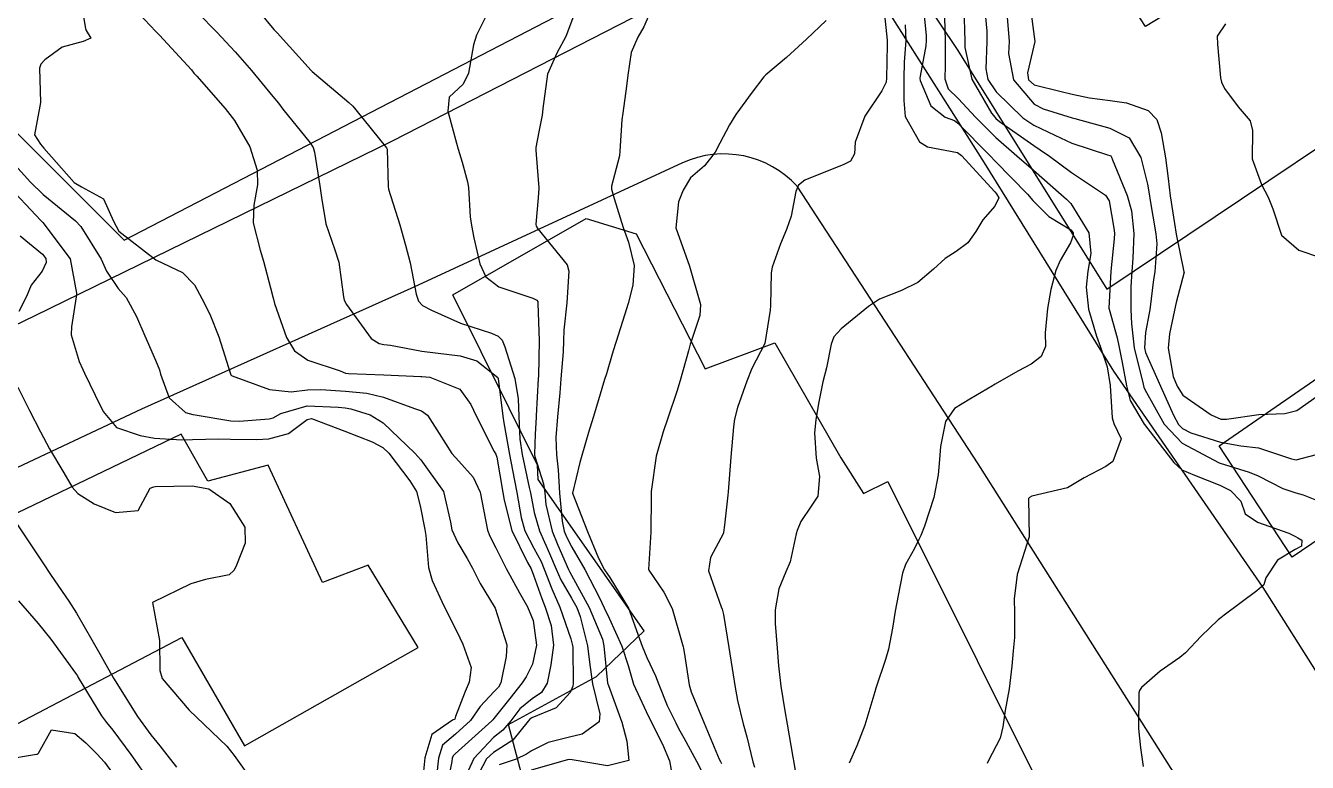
# Model space of a CAD drawing. Header units: metres. Extents: x 307586 to 320046, y 7427249 to 7434250.
# Drawn here: x 318970.4 to 319037.7, y 7428867.7 to 7428906.4 of the extents above; entities that cross this region are included whole.
import ezdxf

# ---------------------------------------------------------------- set-up
doc = ezdxf.new("R2010")
doc.units = ezdxf.units.M
doc.header["$MEASUREMENT"] = 0
for name, color, linetype in [('Curvas de Nivel 1m', 11, 'Continuous'), ('Curvas de Nivel 5m', 15, 'Continuous'), ('Edificações', 30, 'Continuous'), ('Vias Primárias', 230, 'Continuous')]:
    doc.layers.add(name, color=color, linetype=linetype)

msp = doc.modelspace()

# ---------------------------------------------------------------- linework, layer by layer
at = {"layer": 'Curvas de Nivel 1m', "flags": 128}
for points, elevation in [([(318975.452, 7428907.977), (318977.249, 7428906.072), (318977.43, 7428905.877), (318979.107, 7428904.044), (318979.244, 7428903.885), (318979.4, 7428903.715), (318980.889, 7428902.025), (318981.373, 7428901.387), (318982.179, 7428900.012), (318982.571, 7428898.778), (318982.592, 7428898.007), (318982.397, 7428896.935), (318982.363, 7428896.009), (318982.719, 7428894.578), (318982.89, 7428894.004), (318983.269, 7428892.588), (318983.392, 7428892.126), (318983.422, 7428891.998), (318983.48, 7428891.777), (318984.104, 7428889.987), (318984.529, 7428889.284), (318985.221, 7428888.789), (318986.932, 7428888.236), (318987.215, 7428888.121), (318987.358, 7428888.092), (318989.214, 7428888.033), (318991.168, 7428887.946), (318991.213, 7428887.942), (318991.642, 7428887.896), (318993.207, 7428887.272), (318993.795, 7428886.467), (318994.078, 7428885.867), (318995.024, 7428883.993), (318995.103, 7428883.851), (318995.124, 7428883.812), (318995.161, 7428883.692), (318995.482, 7428881.847), (318995.54, 7428881.443), (318995.941, 7428879.842), (318996.765, 7428878.164), (318996.955, 7428877.831), (318997.09, 7428877.496), (318997.528, 7428876.273), (318997.701, 7428875.821), (318998.02, 7428874.854), (318998.129, 7428873.814), (318997.995, 7428872.778), (318997.804, 7428871.818), (318997.511, 7428871.327), (318997.011, 7428871.003), (318996.367, 7428870.472), (318995.892, 7428869.841), (318995.477, 7428869.356), (318994.984, 7428868.968), (318993.945, 7428867.865), (318993.089, 7428866.003)], 791), ([(318981.937, 7428908.015), (318983.435, 7428906.176), (318983.523, 7428906.088), (318983.618, 7428905.997), (318985.404, 7428904.024), (318985.455, 7428903.969), (318987.387, 7428902.343), (318987.587, 7428902.149), (318987.754, 7428901.944), (318989.353, 7428899.958), (318989.381, 7428899.92), (318989.392, 7428899.88), (318989.443, 7428897.919), (318989.467, 7428897.783), (318990.057, 7428895.913), (318990.365, 7428894.842), (318990.598, 7428893.907), (318990.914, 7428892.256), (318991.04, 7428891.902), (318991.26, 7428891.675), (318991.734, 7428891.417), (318993.246, 7428890.734), (318994.879, 7428890.215), (318995.236, 7428890.063), (318995.434, 7428889.848), (318995.579, 7428889.496), (318996.112, 7428887.841), (318996.276, 7428886.766), (318996.312, 7428885.839), (318996.371, 7428884.642), (318996.486, 7428883.837), (318996.866, 7428882.113), (318996.922, 7428881.832), (318997.127, 7428880.79), (318997.4, 7428879.826), (318997.919, 7428878.636), (318998.273, 7428877.812), (318998.524, 7428877.245), (318999.078, 7428876.292), (318999.357, 7428875.797), (318999.542, 7428875.319), (318999.922, 7428873.791), (319000.043, 7428872.779), (319000.188, 7428871.788), (319000.565, 7428870.219), (319000.537, 7428869.785), (318999.64, 7428869.139), (318998.985, 7428868.989), (318997.862, 7428868.697), (318996.977, 7428868.273), (318996.711, 7428868.097), (318996.176, 7428867.838), (318995.286, 7428867.531)], 789), ([(318999.451, 7428907.578), (318998.787, 7428905.81), (318998.314, 7428904.922), (318997.821, 7428903.824), (318997.574, 7428902.016), (318997.56, 7428901.827), (318997.54, 7428901.669), (318997.367, 7428900.789), (318997.208, 7428899.979), (318997.208, 7428899.831), (318997.337, 7428898.263), (318997.369, 7428897.865), (318997.369, 7428897.829), (318997.328, 7428897.331), (318997.205, 7428895.94), (318997.23, 7428895.831), (318997.311, 7428895.693), (318998.861, 7428893.806), (318998.951, 7428893.476), (318998.835, 7428891.806), (318998.686, 7428890.364), (318998.667, 7428889.808), (318998.644, 7428889.226), (318998.524, 7428887.81), (318998.465, 7428887.071), (318998.355, 7428885.813), (318998.26, 7428884.73), (318998.287, 7428883.813), (318998.378, 7428883.034), (318998.455, 7428881.81), (318998.585, 7428880.344), (318998.703, 7428879.806), (318998.818, 7428879.513), (318999.105, 7428878.962), (318999.78, 7428877.793), (319000.548, 7428876.315), (319000.803, 7428875.783), (319001.065, 7428875.236), (319001.719, 7428873.773), (319002.053, 7428872.749), (319002.344, 7428871.767), (319003.001, 7428870.327), (319003.292, 7428869.756), (319003.856, 7428868.615), (319004.224, 7428867.737), (319004.51, 7428866.182)], 787), ([(319003.451, 7428907.6), (319002.887, 7428906.317), (319002.573, 7428905.769), (319002.225, 7428904.968), (319002.038, 7428903.774), (319001.981, 7428903.19), (319001.777, 7428901.776), (319001.731, 7428901.424), (319001.628, 7428899.777), (319001.597, 7428899.531), (319001.34, 7428898.526), (319001.183, 7428897.933), (319001.193, 7428897.781), (319001.328, 7428897.292), (319001.799, 7428895.775), (319002.071, 7428895.003), (319002.37, 7428893.769), (319002.306, 7428892.736), (319002.055, 7428891.772), (319001.865, 7428891.163), (319001.429, 7428889.778), (319001.384, 7428889.626), (319001.226, 7428889.115), (319000.914, 7428888.085), (319000.82, 7428887.784), (319000.443, 7428886.545), (319000.216, 7428885.79), (318999.976, 7428884.997), (318999.625, 7428883.795), (318999.529, 7428883.427), (318999.143, 7428881.8), (318999.927, 7428879.792), (319000.494, 7428878.391), (319000.82, 7428877.783), (319001.089, 7428877.371), (319002.072, 7428875.77), (319002.663, 7428874.15), (319002.794, 7428873.762), (319003.037, 7428873.179), (319003.489, 7428872.215), (319003.663, 7428871.75), (319004.103, 7428870.647), (319004.558, 7428869.737), (319004.707, 7428869.449), (319004.985, 7428868.943), (319005.652, 7428867.723), (319006.384, 7428866.29)], 786), ([(319015.453, 7428907.61), (319015.665, 7428905.608), (319015.67, 7428905.367), (319015.634, 7428903.608), (319015.609, 7428903.4), (319015.396, 7428902.944), (319014.504, 7428901.623), (319013.988, 7428900.25), (319013.957, 7428899.631), (319013.741, 7428899.25), (319013.354, 7428899.054), (319012.336, 7428898.663), (319011.342, 7428898.25), (319011.012, 7428897.989), (319010.876, 7428897.665), (319010.629, 7428896.358), (319010.383, 7428895.669), (319010.058, 7428894.916), (319009.62, 7428893.677), (319009.574, 7428893.383), (319009.541, 7428891.677), (319009.523, 7428891.415), (319009.243, 7428889.68), (319008.561, 7428888.352), (319008.29, 7428887.694), (319007.801, 7428886.303), (319007.65, 7428885.703), (319007.599, 7428885.292), (319007.461, 7428883.706), (319007.317, 7428881.88), (319007.303, 7428881.708), (319007.119, 7428880.128), (319007.077, 7428879.747), (319007.064, 7428879.71), (319006.393, 7428878.424), (319006.279, 7428877.718), (319006.949, 7428875.837), (319006.998, 7428875.711), (319007.069, 7428875.438), (319007.354, 7428873.705), (319007.585, 7428872.258), (319007.673, 7428871.7), (319007.804, 7428870.905), (319008.097, 7428869.693), (319008.298, 7428869.002), (319008.607, 7428867.685), (319008.693, 7428867.407)], 784), ([(319017.552, 7428907.589), (319017.71, 7428905.86), (319017.722, 7428905.586), (319017.706, 7428905.309), (319017.405, 7428903.717), (319017.386, 7428903.608), (319017.386, 7428903.59), (319017.402, 7428903.489), (319017.968, 7428902.16), (319018.723, 7428901.57), (319019.202, 7428901.383), (319019.38, 7428901.257), (319021.064, 7428899.543), (319021.358, 7428899.233), (319023.039, 7428897.523), (319023.33, 7428897.18), (319024.162, 7428896.348), (319025.314, 7428895.638), (319025.435, 7428895.489), (319025.448, 7428895.351), (319025.305, 7428894.962), (319024.756, 7428894.033), (319024.531, 7428893.501), (319024.278, 7428892.509), (319024.088, 7428891.508), (319023.978, 7428890.237), (319023.987, 7428889.509), (319023.754, 7428888.993), (319023.229, 7428888.592), (319022.539, 7428888.211), (319021.346, 7428887.539), (319021.265, 7428887.487), (319021.212, 7428887.447), (319020.006, 7428886.75), (319019.2, 7428886.263), (319018.734, 7428885.567), (319018.479, 7428884.265), (319018.423, 7428883.571), (319018.354, 7428882.771), (319018.125, 7428881.575), (319017.626, 7428880.081), (319017.431, 7428879.585), (319017.341, 7428879.366), (319017.112, 7428878.895), (319016.641, 7428878.054), (319016.476, 7428877.596), (319016.245, 7428876.435), (319016.089, 7428875.6), (319015.943, 7428874.717), (319015.735, 7428873.603), (319015.577, 7428873.065), (319015.092, 7428871.609), (319015.077, 7428871.555), (319015.021, 7428871.371), (319014.49, 7428869.615), (319014.084, 7428868.522), (319013.667, 7428867.623)], 782), ([(319020.772, 7428907.547), (319020.9, 7428906.084), (319020.909, 7428905.545), (319020.85, 7428904.107), (319020.963, 7428903.544), (319021.396, 7428902.896), (319022.794, 7428901.526), (319023.379, 7428901.144), (319024.487, 7428900.617), (319025.37, 7428900.205), (319027.254, 7428899.582), (319027.364, 7428899.556), (319027.42, 7428899.526), (319027.454, 7428899.469), (319027.51, 7428899.319), (319028.289, 7428897.456), (319028.508, 7428896.635), (319028.626, 7428895.45), (319028.586, 7428894.159), (319028.524, 7428893.451), (319028.466, 7428892.643), (319028.471, 7428891.452), (319028.513, 7428890.709), (319028.646, 7428889.449), (319029.117, 7428887.539), (319029.142, 7428887.441), (319029.154, 7428887.383), (319029.211, 7428887.259), (319030.224, 7428885.43), (319031.178, 7428884.432), (319033.113, 7428883.401), (319033.163, 7428883.382), (319034.694, 7428882.913), (319035.156, 7428882.711), (319036.454, 7428882.053), (319037.148, 7428881.821), (319037.527, 7428881.725), (319038.489, 7428881.33)], 779), ([(319023.165, 7428907.523), (319023.42, 7428905.533), (319023.043, 7428903.889), (319023.102, 7428903.523), (319023.4, 7428903.26), (319024.809, 7428902.911), (319025.396, 7428902.777), (319026.301, 7428902.574), (319027.393, 7428902.438), (319028.253, 7428902.319), (319029.388, 7428901.913), (319029.842, 7428901.435), (319030.075, 7428900.734), (319030.298, 7428899.431), (319030.428, 7428898.348), (319030.537, 7428897.428), (319030.764, 7428895.98), (319030.862, 7428895.425), (319031.263, 7428893.44), (319031.269, 7428893.42), (319030.86, 7428891.831), (319030.767, 7428891.425), (319030.5, 7428890.177), (319030.44, 7428889.428), (319030.7, 7428887.946), (319030.899, 7428887.423), (319031.208, 7428886.95), (319032.686, 7428885.917), (319033.196, 7428885.696), (319033.505, 7428885.704), (319035.199, 7428885.946), (319036.57, 7428885.986), (319037.201, 7428886.144), (319038.863, 7428887.325)], 777), ([(318973.44, 7428906.833), (318973.54, 7428906.225), (318973.582, 7428906.118), (318973.82, 7428905.722), (318973.424, 7428905.532), (318972.312, 7428905.239), (318971.409, 7428904.576), (318971.199, 7428904.349), (318971.123, 7428904.143), (318971.187, 7428902.34), (318971.151, 7428902.142), (318970.874, 7428900.631), (318971.182, 7428900.142), (318971.351, 7428899.927), (318972.952, 7428898.124), (318973.331, 7428897.912), (318974.493, 7428897.271), (318975.02, 7428896.094), (318975.305, 7428895.566), (318977.239, 7428894.07), (318977.283, 7428894.048), (318978.637, 7428893.41), (318979.27, 7428892.747), (318979.664, 7428892.036), (318980.076, 7428891.207), (318980.56, 7428890.027), (318981.16, 7428888.074), (318981.183, 7428888.02), (318981.213, 7428887.993), (318981.257, 7428887.975), (318983.206, 7428887.262), (318984.354, 7428887.133), (318985.206, 7428887.239), (318985.907, 7428887.261), (318987.205, 7428887.162), (318988.336, 7428887.065), (318989.202, 7428886.851), (318990.839, 7428886.262), (318991.195, 7428886.131), (318991.523, 7428885.897), (318992.128, 7428884.941), (318992.802, 7428883.884), (318993.159, 7428883.485), (318993.924, 7428882.642), (318994.287, 7428881.863), (318994.57, 7428880.41), (318994.664, 7428879.857), (318994.796, 7428879.541), (318995.104, 7428878.942), (318995.641, 7428877.845), (318996.348, 7428876.569), (318996.766, 7428875.833), (318997.062, 7428875.125), (318997.248, 7428873.827), (318997.033, 7428872.826), (318996.702, 7428872.157), (318996.493, 7428871.835), (318995.834, 7428871.019), (318994.995, 7428869.964), (318994.945, 7428869.899), (318994.903, 7428869.851), (318992.975, 7428868.117), (318992.857, 7428867.999), (318992.82, 7428867.882), (318992.796, 7428867.706), (318992.431, 7428865.878)], 792), ([(318994.721, 7428907.136), (318994.091, 7428905.87), (318993.925, 7428905.373), (318993.676, 7428903.876), (318993.397, 7428903.301), (318992.66, 7428902.618), (318992.593, 7428901.888), (318993.037, 7428900.204), (318993.133, 7428899.882), (318993.346, 7428899.193), (318993.624, 7428898.164), (318993.662, 7428897.875), (318993.765, 7428896.321), (318993.827, 7428895.872), (318993.958, 7428895.216), (318994.258, 7428893.865), (318994.585, 7428893.169), (318995.271, 7428892.655), (318997.052, 7428892.045), (318997.264, 7428891.946), (318997.318, 7428891.884), (318997.322, 7428891.829), (318997.322, 7428891.77), (318997.386, 7428889.828), (318997.342, 7428887.956), (318997.334, 7428887.828), (318997.227, 7428885.864), (318997.227, 7428885.829), (318997.223, 7428885.799), (318997.179, 7428884.901), (318997.132, 7428883.862), (318997.138, 7428883.83), (318997.162, 7428883.736), (318997.616, 7428882.291), (318997.679, 7428881.822), (318997.741, 7428881.213), (318998.074, 7428879.816), (318998.365, 7428879.071), (318998.93, 7428877.802), (318998.983, 7428877.693), (318999.09, 7428877.499), (319000.015, 7428875.791), (319000.703, 7428874.129), (319000.785, 7428873.783), (319000.983, 7428871.821), (319000.991, 7428871.78), (319001.022, 7428871.699), (319001.725, 7428869.773), (319001.994, 7428868.78), (319002.103, 7428867.763), (319000.97, 7428867.483), (318999.109, 7428867.799), (318998.973, 7428867.82), (318998.864, 7428867.802), (318996.967, 7428867.251)], 788), ([(319018.675, 7428906.801), (319018.722, 7428905.571), (319018.713, 7428904.271), (319018.695, 7428903.571), (319018.88, 7428903.05), (319019.393, 7428902.544), (319020.337, 7428901.55), (319021.372, 7428900.492), (319022.477, 7428899.529), (319023.352, 7428898.781), (319024.811, 7428897.498), (319025.096, 7428897.259), (319025.328, 7428897.02), (319026.261, 7428895.481), (319026.378, 7428894.398), (319026.209, 7428893.481), (319026.123, 7428892.633), (319026.24, 7428891.48), (319026.664, 7428890.06), (319026.883, 7428889.474), (319027.228, 7428888.443), (319027.388, 7428887.467), (319027.498, 7428885.767), (319027.582, 7428885.464), (319027.972, 7428884.667), (319027.533, 7428883.464), (319027.16, 7428883.202), (319026.027, 7428882.609), (319025.149, 7428882.091), (319023.271, 7428881.645), (319023.144, 7428881.579), (319023.111, 7428881.552), (319023.1, 7428881.52), (319023.123, 7428879.52), (319022.648, 7428877.976), (319022.508, 7428877.526), (319022.346, 7428876.262), (319022.368, 7428875.527), (319022.354, 7428874.226), (319022.291, 7428873.528), (319022.216, 7428872.709), (319022.081, 7428871.524), (319021.871, 7428870.386), (319021.74, 7428869.529), (319021.6, 7428868.925), (319020.976, 7428867.718), (319020.92, 7428867.594)], 781), ([(319021.951, 7428907.031), (319022.075, 7428905.534), (319022.042, 7428904.916), (319022.305, 7428903.531), (319023.39, 7428902.253), (319023.87, 7428901.995), (319025.383, 7428901.533), (319025.532, 7428901.489), (319027.378, 7428900.994), (319028.393, 7428900.474), (319029.007, 7428899.445), (319029.342, 7428898.05), (319029.452, 7428897.439), (319029.475, 7428897.295), (319029.787, 7428895.435), (319029.835, 7428894.905), (319029.729, 7428893.436), (319029.672, 7428893.043), (319029.463, 7428891.438), (319029.434, 7428891.265), (319029.251, 7428890.243), (319029.195, 7428889.441), (319029.239, 7428889.198), (319030.026, 7428887.432), (319030.721, 7428885.901), (319030.979, 7428885.422), (319031.19, 7428885.199), (319031.624, 7428884.978), (319033.179, 7428884.485), (319034.258, 7428884.303), (319035.175, 7428884.193), (319036.907, 7428883.612), (319037.166, 7428883.563), (319038.568, 7428883.933)], 778), ([(319016.622, 7428906.418), (319016.643, 7428905.598), (319016.556, 7428904.459), (319016.546, 7428903.599), (319016.553, 7428902.436), (319016.621, 7428901.598), (319017.37, 7428900.272), (319017.797, 7428900.013), (319019.364, 7428899.7), (319019.58, 7428899.558), (319021.334, 7428897.641), (319021.421, 7428897.539), (319021.545, 7428897.324), (319021.326, 7428896.889), (319020.7, 7428896.166), (319020.335, 7428895.55), (319019.902, 7428894.956), (319019.297, 7428894.497), (319018.725, 7428894.135), (319018.099, 7428893.578), (319017.276, 7428892.874), (319016.418, 7428892.452), (319015.267, 7428892.004), (319014.692, 7428891.619), (319013.251, 7428890.446), (319012.867, 7428890.024), (319012.733, 7428889.645), (319012.477, 7428888.394), (319012.284, 7428887.649), (319012.065, 7428886.515), (319011.927, 7428885.653), (319011.858, 7428884.978), (319011.947, 7428883.652), (319012.115, 7428882.688), (319012.026, 7428881.651), (319011.672, 7428881.12), (319011.129, 7428880.315), (319010.934, 7428879.852), (319010.892, 7428879.662), (319010.57, 7428878.196), (319010.338, 7428877.668), (319009.972, 7428876.783), (319009.785, 7428875.673), (319009.783, 7428874.952), (319009.897, 7428873.671), (319009.968, 7428872.736), (319010.084, 7428871.669), (319010.297, 7428870.373), (319010.414, 7428869.666), (319010.709, 7428867.929), (319010.757, 7428867.662), (319010.961, 7428866.45)], 783), ([(319033.444, 7428906.466), (319033.013, 7428905.828), (319033.03, 7428905.404), (319033.179, 7428903.63), (319033.231, 7428903.402), (319033.4, 7428903.078), (319034.109, 7428902.108), (319034.743, 7428901.38), (319034.861, 7428900.861), (319034.843, 7428899.378), (319035.343, 7428898.022), (319035.698, 7428897.366), (319035.935, 7428896.755), (319036.385, 7428895.359), (319037.301, 7428894.57), (319038.431, 7428894.198)], 776), ([(318969.347, 7428899.598), (318970.661, 7428898.147), (318971.327, 7428897.501), (318973.022, 7428896.123), (318973.309, 7428895.826), (318974.366, 7428894.104), (318974.653, 7428893.476), (318975.268, 7428892.556), (318975.676, 7428892.086), (318976.23, 7428891.098), (318976.665, 7428890.076), (318977.22, 7428888.8), (318977.434, 7428888.285), (318977.495, 7428888.066), (318977.95, 7428886.809), (318978.796, 7428886.046), (318979.191, 7428885.943), (318979.305, 7428885.925), (318981.187, 7428885.603), (318981.619, 7428885.584), (318983.189, 7428885.706), (318983.415, 7428885.771), (318983.808, 7428885.991), (318985.197, 7428886.391), (318986.825, 7428886.326), (318987.196, 7428886.284), (318987.494, 7428886.243), (318988.497, 7428885.93), (318989.187, 7428885.507), (318990.846, 7428883.903), (318991.16, 7428883.563), (318992.357, 7428881.888), (318992.716, 7428880.287), (318992.791, 7428879.883), (318993.106, 7428879.197), (318993.603, 7428878.378), (318993.874, 7428877.868), (318994.28, 7428877.057), (318995.02, 7428875.851), (318995.072, 7428875.763), (318995.69, 7428873.844), (318995.65, 7428873.231), (318995.372, 7428871.847), (318995.249, 7428871.618), (318995.016, 7428871.38), (318994.276, 7428870.589), (318993.768, 7428869.868), (318992.985, 7428869.136), (318992.305, 7428868.561), (318992.099, 7428867.889), (318991.989, 7428866.915)], 793), ([(318969.333, 7428898.129), (318971.206, 7428896.141), (318971.311, 7428896.032), (318972.735, 7428894.125), (318973.068, 7428892.318), (318973.051, 7428892.122), (318972.815, 7428890.548), (318972.795, 7428890.124), (318973.219, 7428888.731), (318973.41, 7428888.312), (318973.495, 7428888.116), (318974.046, 7428886.952), (318974.478, 7428886.101), (318975.18, 7428885.258), (318976.414, 7428884.837), (318977.172, 7428884.699), (318978.606, 7428884.613), (318979.172, 7428884.634), (318980.534, 7428884.665), (318981.172, 7428884.648), (318982.555, 7428884.623), (318983.173, 7428884.658), (318984.217, 7428884.945), (318985.189, 7428885.685), (318985.421, 7428885.736), (318987.18, 7428885.063), (318988.6, 7428884.5), (318989.167, 7428884.201), (318989.48, 7428883.917), (318990.596, 7428882.458), (318990.93, 7428881.902), (318991.131, 7428881.134), (318991.382, 7428879.897), (318991.43, 7428879.577), (318991.573, 7428877.895), (318991.758, 7428877.221), (318992.381, 7428875.887), (318993.053, 7428874.545), (318993.369, 7428873.875), (318993.81, 7428872.647), (318993.711, 7428871.87), (318993.494, 7428871.394), (318992.996, 7428870.064), (318992.944, 7428869.93), (318992.831, 7428869.882), (318991.748, 7428869.13), (318991.377, 7428867.896), (318991.209, 7428866.151)], 794), ([(318969.98, 7428880.151), (318971.096, 7428878.458), (318971.305, 7428878.138), (318971.742, 7428877.478), (318972.663, 7428876.124), (318973.064, 7428875.497), (318973.878, 7428874.107), (318974.298, 7428873.364), (318975.023, 7428872.09), (318976.283, 7428870.077), (318976.983, 7428869.112), (318977.454, 7428868.539), (318977.812, 7428868.057), (318978.331, 7428867.414)], 796), ([(318970.02, 7428876.15), (318971.055, 7428874.965), (318971.717, 7428874.133), (318973.025, 7428872.352), (318973.117, 7428872.212), (318973.169, 7428872.118), (318973.406, 7428871.725), (318974.384, 7428870.099), (318974.646, 7428869.752), (318974.985, 7428869.346), (318975.924, 7428868.08), (318976.958, 7428866.597)], 797), ([(318969.307, 7428867.819), (318970.972, 7428868.085), (318971.016, 7428868.096), (318971.073, 7428868.139), (318971.753, 7428869.364), (318972.984, 7428869.182), (318973.563, 7428868.696), (318974.137, 7428868.103), (318974.542, 7428867.67), (318974.963, 7428867.098)], 798)]:
    msp.add_lwpolyline(points, dxfattribs=dict(at, elevation=elevation))
at = {"layer": 'Curvas de Nivel 5m', "flags": 128}
for points, elevation in [([(318979.443, 7428907.055), (318980.455, 7428906.03), (318981.418, 7428904.995), (318982.26, 7428904.011), (318983.389, 7428902.646), (318983.684, 7428902.294), (318983.923, 7428901.992), (318985.356, 7428900.209), (318985.514, 7428899.968), (318985.586, 7428899.732), (318985.867, 7428897.965), (318985.954, 7428897.337), (318986.169, 7428895.961), (318986.648, 7428894.601), (318986.861, 7428893.954), (318987.098, 7428892.118), (318987.141, 7428891.951), (318987.259, 7428891.719), (318988.555, 7428889.93), (318988.97, 7428889.664), (318989.23, 7428889.619), (318989.568, 7428889.578), (318991.227, 7428889.272), (318991.943, 7428889.176), (318993.224, 7428889.03), (318994.11, 7428888.755), (318995.213, 7428887.883), (318995.23, 7428887.85), (318995.234, 7428887.828), (318995.48, 7428885.847), (318995.524, 7428885.511), (318995.82, 7428883.843), (318995.982, 7428883.014), (318996.208, 7428881.839), (318996.44, 7428880.52), (318996.636, 7428879.835), (318997.104, 7428878.91), (318997.481, 7428878.208), (318997.642, 7428877.822), (318998.046, 7428876.779), (318998.477, 7428875.809), (318999.048, 7428874.147), (318999.136, 7428873.799), (318999.148, 7428873.693), (318999.171, 7428871.799), (318999.157, 7428871.662), (318999.016, 7428871.333), (318998.283, 7428870.532), (318996.996, 7428870.005), (318996.888, 7428869.938), (318996.814, 7428869.832), (318995.998, 7428868.824), (318994.976, 7428868.176), (318994.622, 7428867.855), (318994.227, 7428867.119)], 790), ([(319019.705, 7428907.303), (319019.745, 7428905.557), (319019.754, 7428905.231), (319020.114, 7428903.553), (319021.158, 7428901.77), (319021.336, 7428901.54), (319021.382, 7428901.493), (319021.577, 7428901.342), (319023.368, 7428900.067), (319023.702, 7428899.851), (319024.203, 7428899.507), (319025.35, 7428898.654), (319027.146, 7428897.472), (319027.33, 7428897.176), (319027.581, 7428895.732), (319027.609, 7428895.466), (319027.595, 7428895.179), (319027.428, 7428893.468), (319027.318, 7428891.524), (319027.33, 7428891.469), (319027.759, 7428889.974), (319027.858, 7428889.461), (319028.021, 7428888.669), (319028.25, 7428887.454), (319028.431, 7428886.677), (319029.177, 7428885.44), (319029.193, 7428885.415), (319030.741, 7428883.424), (319031.159, 7428883.03), (319031.82, 7428882.749), (319033.151, 7428882.227), (319033.711, 7428881.954), (319034.248, 7428881.383), (319034.473, 7428880.716), (319035.132, 7428880.283), (319036.775, 7428879.705), (319037.125, 7428879.526), (319037.243, 7428879.467), (319037.458, 7428879.345), (319037.447, 7428879.016), (319037.115, 7428878.84), (319036.184, 7428878.282), (319035.569, 7428877.365), (319035.458, 7428876.998), (319035.086, 7428876.673), (319033.373, 7428875.396), (319033.209, 7428875.26), (319033.069, 7428875.144), (319032.165, 7428874.295), (319031.337, 7428873.416), (319031.04, 7428873.168), (319030.015, 7428872.448), (319029.025, 7428871.598), (319028.925, 7428871.441), (319028.9, 7428871.32), (319028.872, 7428869.442), (319028.988, 7428868.417), (319029.116, 7428867.439)], 780), ([(319012.456, 7428906.636), (319011.433, 7428905.66), (319010.38, 7428904.708), (319009.406, 7428903.873), (319009.299, 7428903.787), (319009.196, 7428903.683), (319008.581, 7428902.879), (319007.711, 7428901.705), (319007.377, 7428901.168), (319006.884, 7428900.198), (319006.64, 7428899.717), (319006.066, 7428899.009), (319005.343, 7428898.375), (319004.948, 7428897.736), (319004.709, 7428897.122), (319004.565, 7428895.741), (319005.283, 7428893.73), (319005.862, 7428891.724), (319005.834, 7428891.148), (319005.355, 7428889.729), (319005.324, 7428889.637), (319005.228, 7428889.282), (319004.8, 7428887.736), (319004.614, 7428887.146), (319004.138, 7428885.746), (319003.895, 7428885.036), (319003.531, 7428883.754), (319003.273, 7428881.887), (319003.265, 7428881.758), (319003.263, 7428881.636), (319003.252, 7428879.758), (319003.13, 7428877.797), (319003.141, 7428877.759), (319003.936, 7428876.601), (319004.364, 7428875.741), (319004.914, 7428873.863), (319004.953, 7428873.731), (319004.971, 7428873.66), (319005.038, 7428873.222), (319005.264, 7428871.728), (319005.369, 7428871.375), (319006.048, 7428869.719), (319006.85, 7428867.835), (319006.91, 7428867.711), (319006.972, 7428867.61)], 785), ([(318970.121, 7428895.331), (318971.286, 7428894.361), (318971.459, 7428894.138), (318971.487, 7428893.932), (318971.276, 7428893.475), (318970.683, 7428892.732), (318970.444, 7428892.148), (318970.043, 7428891.36)], 795), ([(318969.984, 7428887.374), (318970.603, 7428886.146), (318971.176, 7428885.023), (318971.658, 7428884.135), (318972.404, 7428882.874), (318972.845, 7428882.123), (318973.138, 7428881.787), (318973.994, 7428881.243), (318975.124, 7428880.797), (318976.306, 7428880.897), (318976.948, 7428882.072), (318977.083, 7428882.131), (318977.144, 7428882.145), (318977.229, 7428882.154), (318979.145, 7428882.199), (318980.024, 7428882.031), (318981.131, 7428881.256), (318981.918, 7428880.012), (318981.939, 7428879.177), (318981.477, 7428878.016), (318981.349, 7428877.758), (318981.088, 7428877.51), (318979.848, 7428877.27), (318979.083, 7428877.043), (318977.073, 7428876.07), (318977.427, 7428874.064), (318977.445, 7428872.481), (318977.572, 7428872.062), (318978.998, 7428870.399), (318979.381, 7428870.036), (318980.978, 7428868.517), (318981.35, 7428868.016), (318982.347, 7428866.619)], 795)]:
    msp.add_lwpolyline(points, dxfattribs=dict(at, elevation=elevation))
at = {"layer": 'Edificações'}
for points in [[(319043.964, 7428915.297), (319029.251, 7428906.321), (319028.08, 7428908.111)], [(319027.215, 7428892.529), (319047.053, 7428905.831), (319044.331, 7428910.11)], [(319016.355, 7428909.608), (319019.388, 7428905.064), (319027.215, 7428892.529)], [(318962.581, 7428908.092), (318975.569, 7428895.094), (318999.647, 7428907.565)], [(319048.018, 7428868.398), (319039.515, 7428880.179), (319036.955, 7428878.444), (319033.115, 7428884.289), (319051.767, 7428897.166), (319062.831, 7428878.353), (319048.018, 7428868.398)], [(318996.546, 7428866.727), (318995.769, 7428869.646), (319000.404, 7428872.166), (319002.895, 7428874.566), (318997.326, 7428882.518), (318997.291, 7428883.284), (318992.846, 7428892.226), (318999.845, 7428896.247), (319002.487, 7428895.44), (319006.099, 7428888.348), (319009.767, 7428889.714), (319013.234, 7428883.671), (319014.426, 7428881.785), (319015.706, 7428882.423), (319025.116, 7428863.578)], [(318981.9, 7428868.529), (318991.028, 7428873.706), (318988.398, 7428878.032), (318986, 7428877.105), (318983.138, 7428883.286), (318979.967, 7428882.436), (318978.574, 7428884.909), (318962.64, 7428877.26), (318967.436, 7428868.374), (318978.606, 7428874.229), (318981.9, 7428868.529)]]:
    msp.add_lwpolyline(points, dxfattribs=at)
at = {"layer": 'Vias Primárias'}
msp.add_lwpolyline([(319067.276, 7428839.217), (319065.926, 7428838), (319063.982, 7428837.735), (319061.582, 7428839.526), (319054.003, 7428848.437), (319046.562, 7428858.439), (319041.372, 7428867.456), (319035.43, 7428876.844), (319027.579, 7428888.214), (319020.785, 7428899.173), (319013.345, 7428910.912), (319006.281, 7428922.078), (318999.457, 7428932.759), (318993.382, 7428945.147), (318984.24, 7428962.468), (318979.15, 7428973.074), (318973.307, 7428985.187), (318967.838, 7428997.09)], dxfattribs=at)
msp.add_lwpolyline([(319067.276, 7428839.217), (319065.926, 7428838), (319063.982, 7428837.735), (319061.582, 7428839.526), (319054.003, 7428848.437), (319046.562, 7428858.439), (319041.372, 7428867.456), (319035.43, 7428876.844), (319027.579, 7428888.214), (319020.785, 7428899.173), (319013.345, 7428910.912), (319006.281, 7428922.078), (318999.457, 7428932.759), (318993.382, 7428945.147), (318984.24, 7428962.468), (318979.15, 7428973.074), (318973.307, 7428985.187), (318967.838, 7428997.09)], dxfattribs=at)
msp.add_lwpolyline([(318965.861, 7428984.875), (318972.077, 7428969.337), (318981.068, 7428950.631), (318991.514, 7428930.869), (319002.225, 7428913.937), (319004.078, 7428910.679, -0.436115), (319002.955, 7428907.116), (318989.667, 7428900.307), (318970.887, 7428891.118), (318954.489, 7428883.184)], format="xyb", dxfattribs=at)
msp.add_lwpolyline([(318965.861, 7428984.875), (318972.077, 7428969.337), (318981.068, 7428950.631), (318991.514, 7428930.869), (319002.225, 7428913.937), (319004.078, 7428910.679, -0.436115), (319002.955, 7428907.116), (318989.667, 7428900.307), (318970.887, 7428891.118), (318954.489, 7428883.184)], format="xyb", dxfattribs=at)
at = {"layer": 'Vias Primárias', "elevation": 782.432}
msp.add_lwpolyline([(319028.765, 7428749.95), (319029.378, 7428760.311), (319029.997, 7428771.53), (319030.568, 7428786.209), (319031.091, 7428801.371), (319031.758, 7428816.718), (319032.328, 7428833.21), (319033.09, 7428845.624), (319035.228, 7428856.691, 0.235328), (319031.047, 7428866.628), (319020.453, 7428883.352), (319010.949, 7428897.937, 0.321945), (319004.919, 7428899.17), (318990.802, 7428892.629), (318976.491, 7428886.214), (318961.616, 7428879.235)], format="xyb", dxfattribs=at)
msp.add_lwpolyline([(319028.765, 7428749.95), (319029.378, 7428760.311), (319029.997, 7428771.53), (319030.568, 7428786.209), (319031.091, 7428801.371), (319031.758, 7428816.718), (319032.328, 7428833.21), (319033.09, 7428845.624), (319035.228, 7428856.691, 0.235328), (319031.047, 7428866.628), (319020.453, 7428883.352), (319010.949, 7428897.937, 0.321945), (319004.919, 7428899.17), (318990.802, 7428892.629), (318976.491, 7428886.214), (318961.616, 7428879.235)], format="xyb", dxfattribs=at)

doc.saveas('drawing.dxf')
